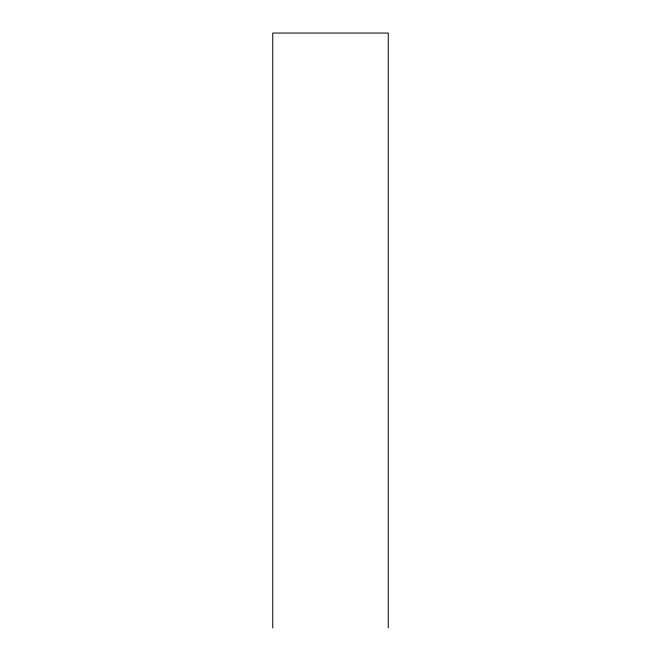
<?xml version="1.0" encoding="UTF-8"?>
<svg xmlns="http://www.w3.org/2000/svg" width="661" height="661" viewBox="0 0 661 661"><rect width="100%" height="100%" fill="white"/><g stroke="black" fill="none" stroke-linecap="round" stroke-linejoin="round"><path stroke-width="0.99" d="M388.255 627.95L388.255 33.05L272.745 33.05L272.745 627.95"/></g></svg>
